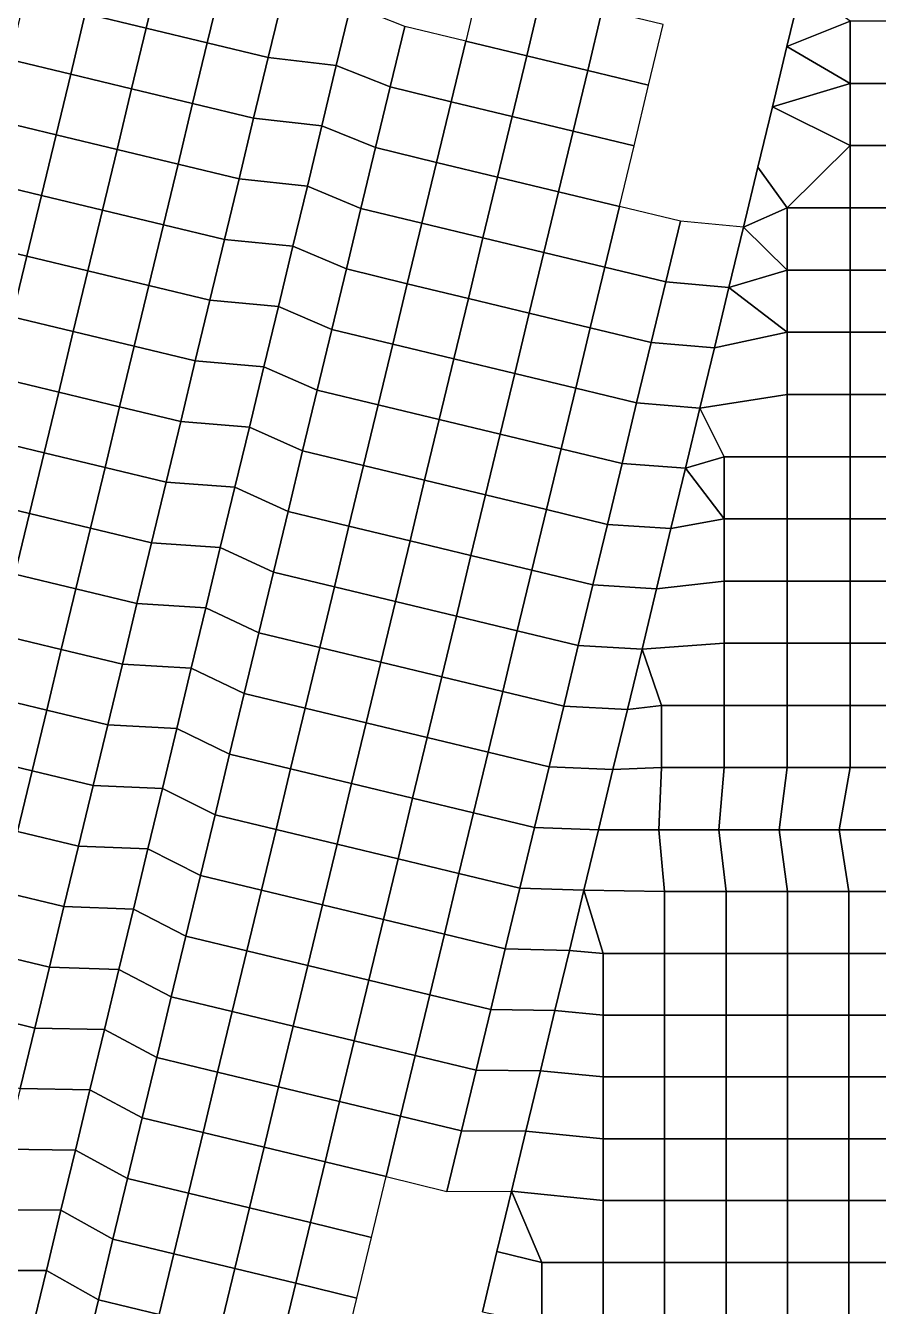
# Model space of a CAD drawing. Extents: x 0 to 37.4, y 0 to 43.4.
# Drawn here: x 16.36 to 24.62, y 16.33 to 28.73 of the extents above; entities that cross this region are included whole.
import ezdxf

# ---------------------------------------------------------------- set-up
doc = ezdxf.new("R2010")
doc.units = 0
doc.layers.get('0').update_dxf_attribs({"linetype": 'CONTINUOUS'})

msp = doc.modelspace()

# ---------------------------------------------------------------- linework, layer by layer
for p, q in [((18.527, 24.839, 3), (18.527, 24.839, 6)), ((18.527, 24.839, 6), (18.527, 24.839, 9)), ((22.61, 23.856, 3), (22.61, 23.856, 6)), ((22.61, 23.856, 6), (22.61, 23.856, 6.45)), ((22.61, 23.856, 6.45), (22.61, 23.856, 7)), ((22.61, 23.856, 7), (22.61, 23.856, 8)), ((22.61, 23.856, 8), (22.61, 23.856, 9)), ((17.825, 21.922, 3), (17.825, 21.922, 6)), ((17.825, 21.922, 6), (17.825, 21.922, 9)), ((21.908, 20.94, 3), (21.908, 20.94, 6)), ((21.908, 20.94, 6), (21.908, 20.94, 6.45)), ((21.908, 20.94, 6.45), (21.908, 20.94, 7)), ((21.908, 20.94, 7), (21.908, 20.94, 8)), ((21.908, 20.94, 8), (21.908, 20.94, 9))]:
    msp.add_line(p, q)
for points in [[(17.67, 29.286, 6), (17.079, 29.428, 6), (16.938, 28.841, 6), (17.529, 28.699, 6)], [(18.26, 29.144, 6), (17.67, 29.286, 6), (17.529, 28.699, 6), (18.119, 28.557, 6)], [(18.851, 29.002, 6), (18.26, 29.144, 6), (18.119, 28.557, 6), (18.71, 28.415, 6)], [(21.354, 29.02, 6), (20.764, 29.163, 6), (20.623, 28.576, 6), (21.213, 28.433, 6)], [(21.945, 28.878, 6), (21.354, 29.02, 6), (21.213, 28.433, 6), (21.804, 28.291, 6)], [(23.734, 28.523, 6.45), (24.346, 28.768, 6.45), (23.874, 29.106, 6.45)], [(23.734, 28.523, 7), (23.734, 28.523, 8), (23.874, 29.106, 8), (23.874, 29.106, 7)], [(23.734, 28.523, 6.45), (23.734, 28.523, 7), (23.874, 29.106, 7)], [(23.734, 28.523, 6), (23.734, 28.523, 6.45), (23.874, 29.106, 6.45), (23.874, 29.106, 6)], [(23.874, 29.106, 8), (23.734, 28.523, 8), (23.734, 28.523, 9), (23.874, 29.106, 9)], [(23.734, 28.523, 6.45), (23.874, 29.106, 7), (23.874, 29.106, 6.45)], [(16.938, 28.841, 6), (16.347, 28.983, 6), (16.206, 28.396, 6), (16.797, 28.254, 6)], [(19.51, 28.922, 6), (18.851, 29.002, 6), (18.71, 28.415, 6), (19.369, 28.339, 6)], [(19.51, 28.922, 6), (19.369, 28.339, 6), (19.891, 28.131, 6), (20.032, 28.718, 6)], [(17.529, 28.699, 6), (16.938, 28.841, 6), (16.797, 28.254, 6), (17.387, 28.112, 6)], [(22.535, 28.736, 6), (21.945, 28.878, 6), (21.804, 28.291, 6), (22.394, 28.149, 6)], [(23.734, 28.523, 6.45), (24.346, 28.166, 6.45), (24.346, 28.768, 6.45)], [(24.346, 28.166, 6.45), (24.956, 28.165, 6.45), (24.956, 28.768, 6.45), (24.346, 28.768, 6.45)], [(18.119, 28.557, 6), (17.529, 28.699, 6), (17.387, 28.112, 6), (17.978, 27.97, 6)], [(20.623, 28.576, 6), (20.032, 28.718, 6), (19.891, 28.131, 6), (20.481, 27.988, 6)], [(18.71, 28.415, 6), (18.119, 28.557, 6), (17.978, 27.97, 6), (18.568, 27.828, 6)], [(21.213, 28.433, 6), (20.623, 28.576, 6), (20.481, 27.988, 6), (21.072, 27.846, 6)], [(23.593, 27.94, 6.45), (24.346, 28.166, 6.45), (23.734, 28.523, 6.45)], [(23.593, 27.94, 7), (23.593, 27.94, 8), (23.734, 28.523, 8), (23.734, 28.523, 7)], [(23.593, 27.94, 6.45), (23.593, 27.94, 7), (23.734, 28.523, 7), (23.734, 28.523, 6.45)], [(23.593, 27.94, 6), (23.593, 27.94, 6.45), (23.734, 28.523, 6.45), (23.734, 28.523, 6)], [(23.593, 27.94, 8), (23.593, 27.94, 9), (23.734, 28.523, 9), (23.734, 28.523, 8)], [(16.797, 28.254, 6), (16.206, 28.396, 6), (16.065, 27.809, 6), (16.655, 27.667, 6)], [(19.369, 28.339, 6), (18.71, 28.415, 6), (18.568, 27.828, 6), (19.229, 27.756, 6)], [(21.804, 28.291, 6), (21.213, 28.433, 6), (21.072, 27.846, 6), (21.662, 27.704, 6)], [(19.369, 28.339, 6), (19.229, 27.756, 6), (19.749, 27.544, 6), (19.891, 28.131, 6)], [(22.394, 28.149, 6), (21.804, 28.291, 6), (21.662, 27.704, 6), (22.253, 27.562, 6)], [(17.387, 28.112, 6), (16.797, 28.254, 6), (16.655, 27.667, 6), (17.246, 27.525, 6)], [(23.593, 27.94, 6.45), (24.346, 27.563, 6.45), (24.346, 28.166, 6.45)], [(24.346, 27.563, 6.45), (24.956, 27.563, 6.45), (24.956, 28.165, 6.45), (24.346, 28.166, 6.45)], [(17.978, 27.97, 6), (17.387, 28.112, 6), (17.246, 27.525, 6), (17.837, 27.383, 6)], [(20.481, 27.988, 6), (19.891, 28.131, 6), (19.749, 27.544, 6), (20.34, 27.401, 6)], [(18.568, 27.828, 6), (17.978, 27.97, 6), (17.837, 27.383, 6), (18.427, 27.241, 6)], [(21.072, 27.846, 6), (20.481, 27.988, 6), (20.34, 27.401, 6), (20.93, 27.259, 6)], [(23.453, 27.356, 6.45), (23.737, 26.961, 6.45), (24.346, 27.563, 6.45), (23.593, 27.94, 6.45)], [(23.453, 27.356, 7), (23.453, 27.356, 8), (23.593, 27.94, 8), (23.593, 27.94, 7)], [(23.453, 27.356, 6.45), (23.453, 27.356, 7), (23.593, 27.94, 7), (23.593, 27.94, 6.45)], [(23.453, 27.356, 6), (23.453, 27.356, 6.45), (23.593, 27.94, 6.45), (23.593, 27.94, 6)], [(23.453, 27.356, 8), (23.453, 27.356, 9), (23.593, 27.94, 9), (23.593, 27.94, 8)], [(16.655, 27.667, 6), (16.065, 27.809, 6), (15.924, 27.222, 6), (16.514, 27.08, 6)], [(19.229, 27.756, 6), (18.568, 27.828, 6), (18.427, 27.241, 6), (19.089, 27.172, 6)], [(21.662, 27.704, 6), (21.072, 27.846, 6), (20.93, 27.259, 6), (21.521, 27.117, 6)], [(17.246, 27.525, 6), (16.655, 27.667, 6), (16.514, 27.08, 6), (17.105, 26.938, 6)], [(19.229, 27.756, 6), (19.089, 27.172, 6), (19.608, 26.956, 6), (19.749, 27.544, 6)], [(22.253, 27.562, 6), (21.662, 27.704, 6), (21.521, 27.117, 6), (22.112, 26.975, 6)], [(20.34, 27.401, 6), (19.749, 27.544, 6), (19.608, 26.956, 6), (20.199, 26.814, 6)], [(24.346, 27.563, 6.45), (23.737, 26.961, 6.45), (24.346, 26.961, 6.45)], [(24.346, 26.961, 6.45), (24.956, 26.961, 6.45), (24.956, 27.563, 6.45), (24.346, 27.563, 6.45)], [(17.837, 27.383, 6), (17.246, 27.525, 6), (17.105, 26.938, 6), (17.695, 26.796, 6)], [(18.427, 27.241, 6), (17.837, 27.383, 6), (17.695, 26.796, 6), (18.286, 26.654, 6)], [(20.93, 27.259, 6), (20.34, 27.401, 6), (20.199, 26.814, 6), (20.789, 26.672, 6)], [(23.312, 26.773, 6.45), (23.737, 26.961, 6.45), (23.453, 27.356, 6.45)], [(23.312, 26.773, 7), (23.312, 26.773, 8), (23.453, 27.356, 8), (23.453, 27.356, 7)], [(23.312, 26.773, 6.45), (23.312, 26.773, 7), (23.453, 27.356, 7), (23.453, 27.356, 6.45)], [(23.312, 26.773, 6), (23.312, 26.773, 6.45), (23.453, 27.356, 6.45), (23.453, 27.356, 6)], [(23.312, 26.773, 8), (23.312, 26.773, 9), (23.453, 27.356, 9), (23.453, 27.356, 8)], [(16.514, 27.08, 6), (15.924, 27.222, 6), (15.782, 26.635, 6), (16.373, 26.493, 6)], [(19.089, 27.172, 6), (18.427, 27.241, 6), (18.286, 26.654, 6), (18.948, 26.589, 6)], [(19.089, 27.172, 6), (18.948, 26.589, 6), (19.467, 26.369, 6), (19.608, 26.956, 6)], [(21.521, 27.117, 6), (20.93, 27.259, 6), (20.789, 26.672, 6), (21.38, 26.53, 6)], [(17.105, 26.938, 6), (16.514, 27.08, 6), (16.373, 26.493, 6), (16.963, 26.351, 6)], [(22.112, 26.975, 6), (21.521, 27.117, 6), (21.38, 26.53, 6), (21.97, 26.388, 6)], [(17.695, 26.796, 6), (17.105, 26.938, 6), (16.963, 26.351, 6), (17.554, 26.209, 6)], [(20.199, 26.814, 6), (19.608, 26.956, 6), (19.467, 26.369, 6), (20.057, 26.227, 6)], [(22.702, 26.833, 6), (22.112, 26.975, 6), (21.97, 26.388, 6), (22.561, 26.246, 6)], [(23.312, 26.773, 6.45), (23.737, 26.359, 6.45), (23.737, 26.961, 6.45)], [(23.737, 26.359, 6.45), (24.346, 26.359, 6.45), (24.346, 26.961, 6.45), (23.737, 26.961, 6.45)], [(24.346, 26.359, 6.45), (24.956, 26.359, 6.45), (24.956, 26.961, 6.45), (24.346, 26.961, 6.45)], [(18.286, 26.654, 6), (17.695, 26.796, 6), (17.554, 26.209, 6), (18.144, 26.067, 6)], [(20.789, 26.672, 6), (20.199, 26.814, 6), (20.057, 26.227, 6), (20.648, 26.085, 6)], [(23.312, 26.773, 6), (22.702, 26.833, 6), (22.561, 26.246, 6), (23.172, 26.19, 6)], [(21.38, 26.53, 6), (20.789, 26.672, 6), (20.648, 26.085, 6), (21.238, 25.943, 6)], [(23.172, 26.19, 6.45), (23.737, 26.359, 6.45), (23.312, 26.773, 6.45)], [(23.172, 26.19, 7), (23.172, 26.19, 8), (23.312, 26.773, 8), (23.312, 26.773, 7)], [(23.172, 26.19, 6.45), (23.172, 26.19, 7), (23.312, 26.773, 7), (23.312, 26.773, 6.45)], [(23.172, 26.19, 6), (23.172, 26.19, 6.45), (23.312, 26.773, 6.45), (23.312, 26.773, 6)], [(23.172, 26.19, 8), (23.172, 26.19, 9), (23.312, 26.773, 9), (23.312, 26.773, 8)], [(16.373, 26.493, 6), (15.782, 26.635, 6), (15.641, 26.048, 6), (16.231, 25.906, 6)], [(18.948, 26.589, 6), (18.286, 26.654, 6), (18.144, 26.067, 6), (18.808, 26.006, 6)], [(18.948, 26.589, 6), (18.808, 26.006, 6), (19.326, 25.782, 6), (19.467, 26.369, 6)], [(16.963, 26.351, 6), (16.373, 26.493, 6), (16.231, 25.906, 6), (16.822, 25.764, 6)], [(21.97, 26.388, 6), (21.38, 26.53, 6), (21.238, 25.943, 6), (21.829, 25.801, 6)], [(17.554, 26.209, 6), (16.963, 26.351, 6), (16.822, 25.764, 6), (17.413, 25.622, 6)], [(20.057, 26.227, 6), (19.467, 26.369, 6), (19.326, 25.782, 6), (19.916, 25.64, 6)], [(22.561, 26.246, 6), (21.97, 26.388, 6), (21.829, 25.801, 6), (22.42, 25.659, 6)], [(23.172, 26.19, 6.45), (23.737, 25.757, 6.45), (23.737, 26.359, 6.45)], [(23.737, 25.757, 6.45), (24.346, 25.757, 6.45), (24.346, 26.359, 6.45), (23.737, 26.359, 6.45)], [(24.346, 25.757, 6.45), (24.956, 25.757, 6.45), (24.956, 26.359, 6.45), (24.346, 26.359, 6.45)], [(18.144, 26.067, 6), (17.554, 26.209, 6), (17.413, 25.622, 6), (18.003, 25.48, 6)], [(20.648, 26.085, 6), (20.057, 26.227, 6), (19.916, 25.64, 6), (20.507, 25.498, 6)], [(23.172, 26.19, 6), (22.561, 26.246, 6), (22.42, 25.659, 6), (23.032, 25.606, 6)], [(23.032, 25.606, 6.45), (23.737, 25.757, 6.45), (23.172, 26.19, 6.45)], [(23.032, 25.606, 7), (23.032, 25.606, 8), (23.172, 26.19, 8), (23.172, 26.19, 7)], [(23.032, 25.606, 6.45), (23.032, 25.606, 7), (23.172, 26.19, 7), (23.172, 26.19, 6.45)], [(23.032, 25.606, 6), (23.032, 25.606, 6.45), (23.172, 26.19, 6.45), (23.172, 26.19, 6)], [(23.032, 25.606, 8), (23.032, 25.606, 9), (23.172, 26.19, 9), (23.172, 26.19, 8)], [(18.808, 26.006, 6), (18.144, 26.067, 6), (18.003, 25.48, 6), (18.667, 25.422, 6)], [(21.238, 25.943, 6), (20.648, 26.085, 6), (20.507, 25.498, 6), (21.097, 25.356, 6)], [(18.808, 26.006, 6), (18.667, 25.422, 6), (19.184, 25.195, 6), (19.326, 25.782, 6)], [(21.829, 25.801, 6), (21.238, 25.943, 6), (21.097, 25.356, 6), (21.688, 25.214, 6)], [(16.822, 25.764, 6), (16.231, 25.906, 6), (16.09, 25.319, 6), (16.681, 25.177, 6)], [(22.42, 25.659, 6), (21.829, 25.801, 6), (21.688, 25.214, 6), (22.278, 25.072, 6)], [(17.413, 25.622, 6), (16.822, 25.764, 6), (16.681, 25.177, 6), (17.271, 25.035, 6)], [(19.916, 25.64, 6), (19.326, 25.782, 6), (19.184, 25.195, 6), (19.775, 25.053, 6)], [(22.891, 25.023, 6.45), (23.737, 25.155, 6.45), (23.737, 25.757, 6.45), (23.032, 25.606, 6.45)], [(23.737, 25.155, 6.45), (24.346, 25.155, 6.45), (24.346, 25.757, 6.45), (23.737, 25.757, 6.45)], [(24.346, 25.155, 6.45), (24.956, 25.155, 6.45), (24.956, 25.757, 6.45), (24.346, 25.757, 6.45)], [(18.003, 25.48, 6), (17.413, 25.622, 6), (17.271, 25.035, 6), (17.862, 24.892, 6)], [(20.507, 25.498, 6), (19.916, 25.64, 6), (19.775, 25.053, 6), (20.365, 24.911, 6)], [(23.032, 25.606, 6), (22.42, 25.659, 6), (22.278, 25.072, 6), (22.891, 25.023, 6)], [(22.891, 25.023, 6.45), (22.891, 25.023, 7), (23.032, 25.606, 7), (23.032, 25.606, 6.45)], [(22.891, 25.023, 6), (22.891, 25.023, 6.45), (23.032, 25.606, 6.45), (23.032, 25.606, 6)], [(23.032, 25.606, 7), (22.891, 25.023, 7), (22.891, 25.023, 8), (23.032, 25.606, 8)], [(23.032, 25.606, 8), (22.891, 25.023, 8), (22.891, 25.023, 9), (23.032, 25.606, 9)], [(18.667, 25.422, 6), (18.003, 25.48, 6), (17.862, 24.892, 6), (18.527, 24.839, 6)], [(18.667, 25.422, 6), (18.527, 24.839, 6), (19.043, 24.608, 6), (19.184, 25.195, 6)], [(21.097, 25.356, 6), (20.507, 25.498, 6), (20.365, 24.911, 6), (20.956, 24.769, 6)], [(16.681, 25.177, 6), (16.09, 25.319, 6), (15.949, 24.732, 6), (16.539, 24.59, 6)], [(21.688, 25.214, 6), (21.097, 25.356, 6), (20.956, 24.769, 6), (21.546, 24.627, 6)], [(17.271, 25.035, 6), (16.681, 25.177, 6), (16.539, 24.59, 6), (17.13, 24.448, 6)], [(19.775, 25.053, 6), (19.184, 25.195, 6), (19.043, 24.608, 6), (19.634, 24.466, 6)], [(22.278, 25.072, 6), (21.688, 25.214, 6), (21.546, 24.627, 6), (22.137, 24.485, 6)], [(20.365, 24.911, 6), (19.775, 25.053, 6), (19.634, 24.466, 6), (20.224, 24.324, 6)], [(22.891, 25.023, 6), (22.278, 25.072, 6), (22.137, 24.485, 6), (22.751, 24.44, 6)], [(22.891, 25.023, 6.45), (23.127, 24.552, 6.45), (23.737, 24.552, 6.45), (23.737, 25.155, 6.45)], [(23.737, 24.552, 6.45), (24.346, 24.552, 6.45), (24.346, 25.155, 6.45), (23.737, 25.155, 6.45)], [(24.346, 24.552, 6.45), (24.956, 24.552, 6.45), (24.956, 25.155, 6.45), (24.346, 25.155, 6.45)], [(17.862, 24.892, 6), (17.271, 25.035, 6), (17.13, 24.448, 6), (17.721, 24.305, 6)], [(22.751, 24.44, 6.45), (23.127, 24.552, 6.45), (22.891, 25.023, 6.45)], [(22.751, 24.44, 6.45), (22.751, 24.44, 7), (22.891, 25.023, 7), (22.891, 25.023, 6.45)], [(22.751, 24.44, 6), (22.751, 24.44, 6.45), (22.891, 25.023, 6.45), (22.891, 25.023, 6)], [(22.751, 24.44, 7), (22.751, 24.44, 8), (22.891, 25.023, 8), (22.891, 25.023, 7)], [(22.751, 24.44, 8), (22.751, 24.44, 9), (22.891, 25.023, 9), (22.891, 25.023, 8)], [(18.527, 24.839, 6), (17.862, 24.892, 6), (17.721, 24.305, 6), (18.387, 24.256, 6)], [(18.527, 24.839, 6), (18.387, 24.256, 6), (18.902, 24.021, 6), (19.043, 24.608, 6)], [(20.956, 24.769, 6), (20.365, 24.911, 6), (20.224, 24.324, 6), (20.815, 24.182, 6)], [(16.539, 24.59, 6), (15.949, 24.732, 6), (15.807, 24.145, 6), (16.398, 24.003, 6)], [(21.546, 24.627, 6), (20.956, 24.769, 6), (20.815, 24.182, 6), (21.405, 24.04, 6)], [(17.13, 24.448, 6), (16.539, 24.59, 6), (16.398, 24.003, 6), (16.989, 23.86, 6)], [(19.634, 24.466, 6), (19.043, 24.608, 6), (18.902, 24.021, 6), (19.492, 23.879, 6)], [(22.137, 24.485, 6), (21.546, 24.627, 6), (21.405, 24.04, 6), (21.996, 23.897, 6)], [(22.751, 24.44, 6.45), (23.127, 23.95, 6.45), (23.127, 24.552, 6.45)], [(23.127, 23.95, 6.45), (23.737, 23.95, 6.45), (23.737, 24.552, 6.45), (23.127, 24.552, 6.45)], [(23.737, 23.95, 6.45), (24.346, 23.95, 6.45), (24.346, 24.552, 6.45), (23.737, 24.552, 6.45)], [(24.346, 23.95, 6.45), (24.956, 23.95, 6.45), (24.956, 24.552, 6.45), (24.346, 24.552, 6.45)], [(17.721, 24.305, 6), (17.13, 24.448, 6), (16.989, 23.86, 6), (17.579, 23.718, 6)], [(20.224, 24.324, 6), (19.634, 24.466, 6), (19.492, 23.879, 6), (20.083, 23.737, 6)], [(22.751, 24.44, 6), (22.137, 24.485, 6), (21.996, 23.897, 6), (22.61, 23.856, 6)], [(22.61, 23.856, 6.45), (23.127, 23.95, 6.45), (22.751, 24.44, 6.45)], [(22.61, 23.856, 6.45), (22.61, 23.856, 7), (22.751, 24.44, 7), (22.751, 24.44, 6.45)], [(22.61, 23.856, 6), (22.61, 23.856, 6.45), (22.751, 24.44, 6.45), (22.751, 24.44, 6)], [(22.61, 23.856, 7), (22.61, 23.856, 8), (22.751, 24.44, 8), (22.751, 24.44, 7)], [(22.61, 23.856, 8), (22.61, 23.856, 9), (22.751, 24.44, 9), (22.751, 24.44, 8)], [(18.387, 24.256, 6), (17.721, 24.305, 6), (17.579, 23.718, 6), (18.246, 23.672, 6)], [(20.815, 24.182, 6), (20.224, 24.324, 6), (20.083, 23.737, 6), (20.673, 23.595, 6)], [(18.387, 24.256, 6), (18.246, 23.672, 6), (18.76, 23.434, 6), (18.902, 24.021, 6)], [(21.405, 24.04, 6), (20.815, 24.182, 6), (20.673, 23.595, 6), (21.264, 23.453, 6)], [(16.398, 24.003, 6), (15.807, 24.145, 6), (15.666, 23.558, 6), (16.257, 23.415, 6)], [(16.989, 23.86, 6), (16.398, 24.003, 6), (16.257, 23.415, 6), (16.847, 23.273, 6)], [(19.492, 23.879, 6), (18.902, 24.021, 6), (18.76, 23.434, 6), (19.351, 23.292, 6)], [(21.996, 23.897, 6), (21.405, 24.04, 6), (21.264, 23.453, 6), (21.854, 23.31, 6)], [(22.47, 23.273, 6.45), (23.127, 23.348, 6.45), (23.127, 23.95, 6.45), (22.61, 23.856, 6.45)], [(23.127, 23.348, 6.45), (23.737, 23.348, 6.45), (23.737, 23.95, 6.45), (23.127, 23.95, 6.45)], [(23.737, 23.348, 6.45), (24.346, 23.348, 6.45), (24.346, 23.95, 6.45), (23.737, 23.95, 6.45)], [(24.346, 23.348, 6.45), (24.956, 23.348, 6.45), (24.956, 23.95, 6.45), (24.346, 23.95, 6.45)], [(17.579, 23.718, 6), (16.989, 23.86, 6), (16.847, 23.273, 6), (17.438, 23.131, 6)], [(20.083, 23.737, 6), (19.492, 23.879, 6), (19.351, 23.292, 6), (19.941, 23.15, 6)], [(22.61, 23.856, 6), (21.996, 23.897, 6), (21.854, 23.31, 6), (22.47, 23.273, 6)], [(22.47, 23.273, 6.45), (22.47, 23.273, 7), (22.61, 23.856, 7), (22.61, 23.856, 6.45)], [(22.47, 23.273, 6), (22.47, 23.273, 6.45), (22.61, 23.856, 6.45), (22.61, 23.856, 6)], [(22.47, 23.273, 7), (22.47, 23.273, 8), (22.61, 23.856, 8), (22.61, 23.856, 7)], [(22.47, 23.273, 8), (22.47, 23.273, 9), (22.61, 23.856, 9), (22.61, 23.856, 8)], [(18.246, 23.672, 6), (17.579, 23.718, 6), (17.438, 23.131, 6), (18.106, 23.089, 6)], [(20.673, 23.595, 6), (20.083, 23.737, 6), (19.941, 23.15, 6), (20.532, 23.008, 6)], [(18.246, 23.672, 6), (18.106, 23.089, 6), (18.619, 22.847, 6), (18.76, 23.434, 6)], [(21.264, 23.453, 6), (20.673, 23.595, 6), (20.532, 23.008, 6), (21.122, 22.865, 6)], [(21.854, 23.31, 6), (21.264, 23.453, 6), (21.122, 22.865, 6), (21.713, 22.723, 6)], [(16.847, 23.273, 6), (16.257, 23.415, 6), (16.116, 22.828, 6), (16.706, 22.686, 6)], [(19.351, 23.292, 6), (18.76, 23.434, 6), (18.619, 22.847, 6), (19.209, 22.705, 6)], [(22.47, 23.273, 6), (21.854, 23.31, 6), (21.713, 22.723, 6), (22.33, 22.69, 6)], [(22.33, 22.69, 6.45), (23.127, 22.746, 6.45), (23.127, 23.348, 6.45), (22.47, 23.273, 6.45)], [(23.127, 22.746, 6.45), (23.737, 22.746, 6.45), (23.737, 23.348, 6.45), (23.127, 23.348, 6.45)], [(23.737, 22.746, 6.45), (24.346, 22.746, 6.45), (24.346, 23.348, 6.45), (23.737, 23.348, 6.45)], [(24.346, 22.746, 6.45), (24.955, 22.746, 6.45), (24.956, 23.348, 6.45), (24.346, 23.348, 6.45)], [(17.438, 23.131, 6), (16.847, 23.273, 6), (16.706, 22.686, 6), (17.297, 22.544, 6)], [(19.941, 23.15, 6), (19.351, 23.292, 6), (19.209, 22.705, 6), (19.8, 22.563, 6)], [(22.33, 22.69, 6.45), (22.33, 22.69, 7), (22.47, 23.273, 7), (22.47, 23.273, 6.45)], [(22.33, 22.69, 6), (22.33, 22.69, 6.45), (22.47, 23.273, 6.45), (22.47, 23.273, 6)], [(22.33, 22.69, 7), (22.33, 22.69, 8), (22.47, 23.273, 8), (22.47, 23.273, 7)], [(22.33, 22.69, 8), (22.33, 22.69, 9), (22.47, 23.273, 9), (22.47, 23.273, 8)], [(18.106, 23.089, 6), (17.438, 23.131, 6), (17.297, 22.544, 6), (17.965, 22.506, 6)], [(18.106, 23.089, 6), (17.965, 22.506, 6), (18.478, 22.26, 6), (18.619, 22.847, 6)], [(20.532, 23.008, 6), (19.941, 23.15, 6), (19.8, 22.563, 6), (20.391, 22.421, 6)], [(21.122, 22.865, 6), (20.532, 23.008, 6), (20.391, 22.421, 6), (20.981, 22.278, 6)], [(16.706, 22.686, 6), (16.116, 22.828, 6), (15.974, 22.241, 6), (16.565, 22.099, 6)], [(19.209, 22.705, 6), (18.619, 22.847, 6), (18.478, 22.26, 6), (19.068, 22.118, 6)], [(21.713, 22.723, 6), (21.122, 22.865, 6), (20.981, 22.278, 6), (21.572, 22.136, 6)], [(19.8, 22.563, 6), (19.209, 22.705, 6), (19.068, 22.118, 6), (19.659, 21.976, 6)], [(22.33, 22.69, 6), (21.713, 22.723, 6), (21.572, 22.136, 6), (22.189, 22.106, 6)], [(22.33, 22.69, 6.45), (22.518, 22.144, 6.45), (23.127, 22.144, 6.45), (23.127, 22.746, 6.45)], [(23.127, 22.144, 6.45), (23.737, 22.144, 6.45), (23.737, 22.746, 6.45), (23.127, 22.746, 6.45)], [(23.737, 22.144, 6.45), (24.346, 22.144, 6.45), (24.346, 22.746, 6.45), (23.737, 22.746, 6.45)], [(24.346, 22.144, 6.45), (24.955, 22.144, 6.45), (24.955, 22.746, 6.45), (24.346, 22.746, 6.45)], [(17.297, 22.544, 6), (16.706, 22.686, 6), (16.565, 22.099, 6), (17.155, 21.957, 6)], [(22.189, 22.106, 6.45), (22.518, 22.144, 6.45), (22.33, 22.69, 6.45)], [(22.189, 22.106, 6.45), (22.189, 22.106, 7), (22.33, 22.69, 7), (22.33, 22.69, 6.45)], [(22.189, 22.106, 6), (22.189, 22.106, 6.45), (22.33, 22.69, 6.45), (22.33, 22.69, 6)], [(22.189, 22.106, 7), (22.189, 22.106, 8), (22.33, 22.69, 8), (22.33, 22.69, 7)], [(22.189, 22.106, 8), (22.189, 22.106, 9), (22.33, 22.69, 9), (22.33, 22.69, 8)], [(17.965, 22.506, 6), (17.297, 22.544, 6), (17.155, 21.957, 6), (17.825, 21.922, 6)], [(17.965, 22.506, 6), (17.825, 21.922, 6), (18.336, 21.673, 6), (18.478, 22.26, 6)], [(20.391, 22.421, 6), (19.8, 22.563, 6), (19.659, 21.976, 6), (20.249, 21.833, 6)], [(20.981, 22.278, 6), (20.391, 22.421, 6), (20.249, 21.833, 6), (20.84, 21.691, 6)], [(16.565, 22.099, 6), (15.974, 22.241, 6), (15.833, 21.654, 6), (16.423, 21.512, 6)], [(19.068, 22.118, 6), (18.478, 22.26, 6), (18.336, 21.673, 6), (18.927, 21.531, 6)], [(21.572, 22.136, 6), (20.981, 22.278, 6), (20.84, 21.691, 6), (21.43, 21.549, 6)], [(17.155, 21.957, 6), (16.565, 22.099, 6), (16.423, 21.512, 6), (17.014, 21.37, 6)], [(19.659, 21.976, 6), (19.068, 22.118, 6), (18.927, 21.531, 6), (19.517, 21.388, 6)], [(22.189, 22.106, 6), (21.572, 22.136, 6), (21.43, 21.549, 6), (22.049, 21.523, 6)], [(22.049, 21.523, 6.45), (22.518, 21.542, 6.45), (22.518, 22.144, 6.45), (22.189, 22.106, 6.45)], [(22.049, 21.523, 6), (22.049, 21.523, 6.45), (22.189, 22.106, 6.45), (22.189, 22.106, 6)], [(22.189, 22.106, 6.45), (22.049, 21.523, 6.45), (22.049, 21.523, 7), (22.189, 22.106, 7)], [(22.189, 22.106, 7), (22.049, 21.523, 7), (22.049, 21.523, 8), (22.189, 22.106, 8)], [(22.049, 21.523, 8), (22.049, 21.523, 9), (22.189, 22.106, 9), (22.189, 22.106, 8)], [(22.518, 21.542, 6.45), (23.127, 21.542, 6.45), (23.127, 22.144, 6.45), (22.518, 22.144, 6.45)], [(23.127, 21.542, 6.45), (23.737, 21.542, 6.45), (23.737, 22.144, 6.45), (23.127, 22.144, 6.45)], [(23.737, 21.542, 6.45), (24.346, 21.542, 6.45), (24.346, 22.144, 6.45), (23.737, 22.144, 6.45)], [(24.346, 21.542, 6.45), (24.955, 21.542, 6.45), (24.955, 22.144, 6.45), (24.346, 22.144, 6.45)], [(17.825, 21.922, 6), (17.155, 21.957, 6), (17.014, 21.37, 6), (17.685, 21.339, 6)], [(20.249, 21.833, 6), (19.659, 21.976, 6), (19.517, 21.388, 6), (20.108, 21.246, 6)], [(17.825, 21.922, 6), (17.685, 21.339, 6), (18.195, 21.086, 6), (18.336, 21.673, 6)], [(20.84, 21.691, 6), (20.249, 21.833, 6), (20.108, 21.246, 6), (20.699, 21.104, 6)], [(16.423, 21.512, 6), (15.833, 21.654, 6), (15.692, 21.067, 6), (16.282, 20.925, 6)], [(18.927, 21.531, 6), (18.336, 21.673, 6), (18.195, 21.086, 6), (18.786, 20.943, 6)], [(21.43, 21.549, 6), (20.84, 21.691, 6), (20.699, 21.104, 6), (21.289, 20.962, 6)], [(17.014, 21.37, 6), (16.423, 21.512, 6), (16.282, 20.925, 6), (16.873, 20.783, 6)], [(19.517, 21.388, 6), (18.927, 21.531, 6), (18.786, 20.943, 6), (19.376, 20.801, 6)], [(22.049, 21.523, 6), (21.43, 21.549, 6), (21.289, 20.962, 6), (21.908, 20.94, 6)], [(21.908, 20.94, 6.45), (22.492, 20.94, 6.45), (22.518, 21.542, 6.45), (22.049, 21.523, 6.45)], [(22.049, 21.523, 6), (21.908, 20.94, 6), (21.908, 20.94, 6.45), (22.049, 21.523, 6.45)], [(22.049, 21.523, 6.45), (21.908, 20.94, 6.45), (21.908, 20.94, 7), (22.049, 21.523, 7)], [(22.049, 21.523, 7), (21.908, 20.94, 7), (21.908, 20.94, 8), (22.049, 21.523, 8)], [(22.049, 21.523, 8), (21.908, 20.94, 8), (21.908, 20.94, 9), (22.049, 21.523, 9)], [(22.518, 21.542, 6.45), (22.492, 20.94, 6.45), (23.075, 20.939, 6.45), (23.127, 21.542, 6.45)], [(23.127, 21.542, 6.45), (23.075, 20.939, 6.45), (23.658, 20.939, 6.45), (23.737, 21.542, 6.45)], [(23.737, 21.542, 6.45), (23.658, 20.939, 6.45), (24.241, 20.939, 6.45), (24.346, 21.542, 6.45)], [(24.346, 21.542, 6.45), (24.241, 20.939, 6.45), (24.825, 20.939, 6.45), (24.955, 21.542, 6.45)], [(17.685, 21.339, 6), (17.014, 21.37, 6), (16.873, 20.783, 6), (17.544, 20.756, 6)], [(17.685, 21.339, 6), (17.544, 20.756, 6), (18.054, 20.498, 6), (18.195, 21.086, 6)], [(20.108, 21.246, 6), (19.517, 21.388, 6), (19.376, 20.801, 6), (19.967, 20.659, 6)], [(20.699, 21.104, 6), (20.108, 21.246, 6), (19.967, 20.659, 6), (20.557, 20.517, 6)], [(18.786, 20.943, 6), (18.195, 21.086, 6), (18.054, 20.498, 6), (18.644, 20.356, 6)], [(21.289, 20.962, 6), (20.699, 21.104, 6), (20.557, 20.517, 6), (21.148, 20.375, 6)], [(21.908, 20.94, 6), (21.289, 20.962, 6), (21.148, 20.375, 6), (21.768, 20.356, 6)], [(16.873, 20.783, 6), (16.282, 20.925, 6), (16.141, 20.338, 6), (16.731, 20.196, 6)], [(19.376, 20.801, 6), (18.786, 20.943, 6), (18.644, 20.356, 6), (19.235, 20.214, 6)], [(21.768, 20.356, 6.45), (22.549, 20.341, 6.45), (22.492, 20.94, 6.45), (21.908, 20.94, 6.45)], [(21.908, 20.94, 6), (21.768, 20.356, 6), (21.768, 20.356, 6.45), (21.908, 20.94, 6.45)], [(22.492, 20.94, 6.45), (22.549, 20.341, 6.45), (23.144, 20.341, 6.45), (23.075, 20.939, 6.45)], [(23.075, 20.939, 6.45), (23.144, 20.341, 6.45), (23.739, 20.341, 6.45), (23.658, 20.939, 6.45)], [(23.658, 20.939, 6.45), (23.739, 20.341, 6.45), (24.334, 20.341, 6.45), (24.241, 20.939, 6.45)], [(24.241, 20.939, 6.45), (24.334, 20.341, 6.45), (24.929, 20.341, 6.45), (24.825, 20.939, 6.45)], [(17.544, 20.756, 6), (16.873, 20.783, 6), (16.731, 20.196, 6), (17.404, 20.172, 6)], [(17.544, 20.756, 6), (17.404, 20.172, 6), (17.913, 19.911, 6), (18.054, 20.498, 6)], [(19.967, 20.659, 6), (19.376, 20.801, 6), (19.235, 20.214, 6), (19.825, 20.072, 6)], [(20.557, 20.517, 6), (19.967, 20.659, 6), (19.825, 20.072, 6), (20.416, 19.93, 6)], [(18.644, 20.356, 6), (18.054, 20.498, 6), (17.913, 19.911, 6), (18.503, 19.769, 6)], [(21.148, 20.375, 6), (20.557, 20.517, 6), (20.416, 19.93, 6), (21.006, 19.788, 6)], [(16.731, 20.196, 6), (16.141, 20.338, 6), (15.999, 19.751, 6), (16.59, 19.609, 6)], [(19.235, 20.214, 6), (18.644, 20.356, 6), (18.503, 19.769, 6), (19.094, 19.627, 6)], [(21.768, 20.356, 6), (21.148, 20.375, 6), (21.006, 19.788, 6), (21.628, 19.773, 6)], [(21.628, 19.773, 6.45), (21.954, 19.743, 6.45), (21.768, 20.356, 6.45)], [(21.768, 20.356, 6.45), (21.768, 20.356, 6), (21.628, 19.773, 6), (21.628, 19.773, 6.45)], [(21.768, 20.356, 6.45), (21.954, 19.743, 6.45), (22.549, 19.743, 6.45), (22.549, 20.341, 6.45)], [(22.549, 19.743, 6.45), (23.144, 19.743, 6.45), (23.144, 20.341, 6.45), (22.549, 20.341, 6.45)], [(23.144, 19.743, 6.45), (23.739, 19.743, 6.45), (23.739, 20.341, 6.45), (23.144, 20.341, 6.45)], [(23.739, 19.743, 6.45), (24.334, 19.743, 6.45), (24.334, 20.341, 6.45), (23.739, 20.341, 6.45)], [(24.334, 19.743, 6.45), (24.929, 19.743, 6.45), (24.929, 20.341, 6.45), (24.334, 20.341, 6.45)], [(19.825, 20.072, 6), (19.235, 20.214, 6), (19.094, 19.627, 6), (19.684, 19.485, 6)], [(17.404, 20.172, 6), (16.731, 20.196, 6), (16.59, 19.609, 6), (17.263, 19.589, 6)], [(17.404, 20.172, 6), (17.263, 19.589, 6), (17.771, 19.324, 6), (17.913, 19.911, 6)], [(20.416, 19.93, 6), (19.825, 20.072, 6), (19.684, 19.485, 6), (20.275, 19.343, 6)], [(18.503, 19.769, 6), (17.913, 19.911, 6), (17.771, 19.324, 6), (18.362, 19.182, 6)], [(21.006, 19.788, 6), (20.416, 19.93, 6), (20.275, 19.343, 6), (20.865, 19.201, 6)], [(16.59, 19.609, 6), (15.999, 19.751, 6), (15.858, 19.164, 6), (16.449, 19.021, 6)], [(19.094, 19.627, 6), (18.503, 19.769, 6), (18.362, 19.182, 6), (18.952, 19.04, 6)], [(21.628, 19.773, 6), (21.006, 19.788, 6), (20.865, 19.201, 6), (21.487, 19.19, 6)], [(21.487, 19.19, 6.45), (21.954, 19.145, 6.45), (21.954, 19.743, 6.45), (21.628, 19.773, 6.45)], [(21.628, 19.773, 6.45), (21.628, 19.773, 6), (21.487, 19.19, 6), (21.487, 19.19, 6.45)], [(21.954, 19.145, 6.45), (22.549, 19.145, 6.45), (22.549, 19.743, 6.45), (21.954, 19.743, 6.45)], [(22.549, 19.145, 6.45), (23.144, 19.145, 6.45), (23.144, 19.743, 6.45), (22.549, 19.743, 6.45)], [(23.144, 19.145, 6.45), (23.739, 19.145, 6.45), (23.739, 19.743, 6.45), (23.144, 19.743, 6.45)], [(23.739, 19.145, 6.45), (24.334, 19.145, 6.45), (24.334, 19.743, 6.45), (23.739, 19.743, 6.45)], [(24.334, 19.145, 6.45), (24.929, 19.145, 6.45), (24.929, 19.743, 6.45), (24.334, 19.743, 6.45)], [(17.263, 19.589, 6), (16.59, 19.609, 6), (16.449, 19.021, 6), (17.123, 19.006, 6)], [(19.684, 19.485, 6), (19.094, 19.627, 6), (18.952, 19.04, 6), (19.543, 18.898, 6)], [(17.263, 19.589, 6), (17.123, 19.006, 6), (17.63, 18.737, 6), (17.771, 19.324, 6)], [(20.275, 19.343, 6), (19.684, 19.485, 6), (19.543, 18.898, 6), (20.133, 18.756, 6)], [(20.865, 19.201, 6), (20.275, 19.343, 6), (20.133, 18.756, 6), (20.724, 18.614, 6)], [(18.362, 19.182, 6), (17.771, 19.324, 6), (17.63, 18.737, 6), (18.22, 18.595, 6)], [(16.449, 19.021, 6), (15.858, 19.164, 6), (15.717, 18.577, 6), (16.307, 18.434, 6)], [(18.952, 19.04, 6), (18.362, 19.182, 6), (18.22, 18.595, 6), (18.811, 18.453, 6)], [(21.487, 19.19, 6), (20.865, 19.201, 6), (20.724, 18.614, 6), (21.347, 18.606, 6)], [(21.347, 18.606, 6.45), (21.954, 18.547, 6.45), (21.954, 19.145, 6.45), (21.487, 19.19, 6.45)], [(21.487, 19.19, 6.45), (21.487, 19.19, 6), (21.347, 18.606, 6), (21.347, 18.606, 6.45)], [(21.954, 18.547, 6.45), (22.549, 18.547, 6.45), (22.549, 19.145, 6.45), (21.954, 19.145, 6.45)], [(22.549, 18.547, 6.45), (23.144, 18.547, 6.45), (23.144, 19.145, 6.45), (22.549, 19.145, 6.45)], [(23.144, 18.547, 6.45), (23.739, 18.547, 6.45), (23.739, 19.145, 6.45), (23.144, 19.145, 6.45)], [(23.739, 18.547, 6.45), (24.334, 18.547, 6.45), (24.334, 19.145, 6.45), (23.739, 19.145, 6.45)], [(24.334, 18.547, 6.45), (24.929, 18.547, 6.45), (24.929, 19.145, 6.45), (24.334, 19.145, 6.45)], [(17.123, 19.006, 6), (16.449, 19.021, 6), (16.307, 18.434, 6), (16.983, 18.422, 6)], [(17.123, 19.006, 6), (16.983, 18.422, 6), (17.489, 18.15, 6), (17.63, 18.737, 6)], [(19.543, 18.898, 6), (18.952, 19.04, 6), (18.811, 18.453, 6), (19.401, 18.311, 6)], [(20.133, 18.756, 6), (19.543, 18.898, 6), (19.401, 18.311, 6), (19.992, 18.169, 6)], [(18.22, 18.595, 6), (17.63, 18.737, 6), (17.489, 18.15, 6), (18.079, 18.008, 6)], [(20.724, 18.614, 6), (20.133, 18.756, 6), (19.992, 18.169, 6), (20.583, 18.027, 6)], [(21.347, 18.606, 6), (20.724, 18.614, 6), (20.583, 18.027, 6), (21.206, 18.023, 6)], [(21.206, 18.023, 6.45), (21.954, 17.948, 6.45), (21.954, 18.547, 6.45), (21.347, 18.606, 6.45)], [(21.347, 18.606, 6.45), (21.347, 18.606, 6), (21.206, 18.023, 6), (21.206, 18.023, 6.45)], [(18.811, 18.453, 6), (18.22, 18.595, 6), (18.079, 18.008, 6), (18.67, 17.866, 6)], [(21.954, 17.948, 6.45), (22.549, 17.948, 6.45), (22.549, 18.547, 6.45), (21.954, 18.547, 6.45)], [(22.549, 17.948, 6.45), (23.144, 17.948, 6.45), (23.144, 18.547, 6.45), (22.549, 18.547, 6.45)], [(23.144, 17.948, 6.45), (23.739, 17.948, 6.45), (23.739, 18.547, 6.45), (23.144, 18.547, 6.45)], [(23.739, 17.948, 6.45), (24.334, 17.948, 6.45), (24.334, 18.547, 6.45), (23.739, 18.547, 6.45)], [(24.334, 17.948, 6.45), (24.929, 17.948, 6.45), (24.929, 18.547, 6.45), (24.334, 18.547, 6.45)], [(16.983, 18.422, 6), (16.307, 18.434, 6), (16.166, 17.847, 6), (16.842, 17.839, 6)], [(16.983, 18.422, 6), (16.842, 17.839, 6), (17.347, 17.563, 6), (17.489, 18.15, 6)], [(19.401, 18.311, 6), (18.811, 18.453, 6), (18.67, 17.866, 6), (19.26, 17.724, 6)], [(19.992, 18.169, 6), (19.401, 18.311, 6), (19.26, 17.724, 6), (19.851, 17.582, 6)], [(18.079, 18.008, 6), (17.489, 18.15, 6), (17.347, 17.563, 6), (17.938, 17.421, 6)], [(20.583, 18.027, 6), (19.992, 18.169, 6), (19.851, 17.582, 6), (20.441, 17.439, 6)], [(18.67, 17.866, 6), (18.079, 18.008, 6), (17.938, 17.421, 6), (18.528, 17.279, 6)], [(21.206, 18.023, 6), (20.583, 18.027, 6), (20.441, 17.439, 6), (21.066, 17.44, 6)], [(21.066, 17.44, 6.45), (21.954, 17.35, 6.45), (21.954, 17.948, 6.45), (21.206, 18.023, 6.45)], [(21.206, 18.023, 6.45), (21.206, 18.023, 6), (21.066, 17.44, 6), (21.066, 17.44, 6.45)], [(19.26, 17.724, 6), (18.67, 17.866, 6), (18.528, 17.279, 6), (19.119, 17.137, 6)], [(21.954, 17.35, 6.45), (22.549, 17.35, 6.45), (22.549, 17.948, 6.45), (21.954, 17.948, 6.45)], [(22.549, 17.35, 6.45), (23.144, 17.35, 6.45), (23.144, 17.948, 6.45), (22.549, 17.948, 6.45)], [(23.144, 17.35, 6.45), (23.739, 17.35, 6.45), (23.739, 17.948, 6.45), (23.144, 17.948, 6.45)], [(23.739, 17.35, 6.45), (24.334, 17.35, 6.45), (24.334, 17.948, 6.45), (23.739, 17.948, 6.45)], [(24.334, 17.35, 6.45), (24.929, 17.35, 6.45), (24.929, 17.948, 6.45), (24.334, 17.948, 6.45)], [(16.842, 17.839, 6), (16.166, 17.847, 6), (16.025, 17.26, 6), (16.702, 17.256, 6)], [(16.842, 17.839, 6), (16.702, 17.256, 6), (17.206, 16.976, 6), (17.347, 17.563, 6)], [(19.851, 17.582, 6), (19.26, 17.724, 6), (19.119, 17.137, 6), (19.709, 16.994, 6)], [(17.938, 17.421, 6), (17.347, 17.563, 6), (17.206, 16.976, 6), (17.797, 16.834, 6)], [(18.528, 17.279, 6), (17.938, 17.421, 6), (17.797, 16.834, 6), (18.387, 16.692, 6)], [(20.925, 16.856, 6.45), (21.359, 16.752, 6.45), (21.066, 17.44, 6.45)], [(21.066, 17.44, 6), (20.925, 16.856, 6), (20.925, 16.856, 6.45), (21.066, 17.44, 6.45)], [(21.359, 16.752, 6.45), (21.954, 16.752, 6.45), (21.954, 17.35, 6.45), (21.066, 17.44, 6.45)], [(16.702, 17.256, 6), (16.025, 17.26, 6), (15.883, 16.673, 6), (16.561, 16.672, 6)], [(16.702, 17.256, 6), (16.561, 16.672, 6), (17.065, 16.389, 6), (17.206, 16.976, 6)], [(19.119, 17.137, 6), (18.528, 17.279, 6), (18.387, 16.692, 6), (18.978, 16.55, 6)], [(21.954, 16.752, 6.45), (22.549, 16.752, 6.45), (22.549, 17.35, 6.45), (21.954, 17.35, 6.45)], [(22.549, 16.752, 6.45), (23.144, 16.752, 6.45), (23.144, 17.35, 6.45), (22.549, 17.35, 6.45)], [(23.144, 16.752, 6.45), (23.739, 16.752, 6.45), (23.739, 17.35, 6.45), (23.144, 17.35, 6.45)], [(23.739, 16.752, 6.45), (24.334, 16.752, 6.45), (24.334, 17.35, 6.45), (23.739, 17.35, 6.45)], [(24.334, 16.752, 6.45), (24.929, 16.752, 6.45), (24.929, 17.35, 6.45), (24.334, 17.35, 6.45)], [(19.709, 16.994, 6), (19.119, 17.137, 6), (18.978, 16.55, 6), (19.568, 16.407, 6)], [(17.797, 16.834, 6), (17.206, 16.976, 6), (17.065, 16.389, 6), (17.655, 16.247, 6)], [(18.387, 16.692, 6), (17.797, 16.834, 6), (17.655, 16.247, 6), (18.246, 16.105, 6)], [(20.785, 16.273, 6.45), (21.359, 16.153, 6.45), (21.359, 16.752, 6.45), (20.925, 16.856, 6.45)], [(20.925, 16.856, 6.45), (20.925, 16.856, 6), (20.785, 16.273, 6), (20.785, 16.273, 6.45)], [(21.359, 16.153, 6.45), (21.954, 16.153, 6.45), (21.954, 16.752, 6.45), (21.359, 16.752, 6.45)], [(21.954, 16.153, 6.45), (22.549, 16.153, 6.45), (22.549, 16.752, 6.45), (21.954, 16.752, 6.45)], [(22.549, 16.153, 6.45), (23.144, 16.153, 6.45), (23.144, 16.752, 6.45), (22.549, 16.752, 6.45)], [(23.144, 16.153, 6.45), (23.739, 16.153, 6.45), (23.739, 16.752, 6.45), (23.144, 16.752, 6.45)], [(23.739, 16.153, 6.45), (24.334, 16.153, 6.45), (24.334, 16.752, 6.45), (23.739, 16.752, 6.45)], [(24.334, 16.153, 6.45), (24.929, 16.153, 6.45), (24.929, 16.752, 6.45), (24.334, 16.752, 6.45)], [(16.561, 16.672, 6), (15.883, 16.673, 6), (15.742, 16.086, 6), (16.421, 16.089, 6)], [(16.561, 16.672, 6), (16.421, 16.089, 6), (16.923, 15.802, 6), (17.065, 16.389, 6)], [(18.978, 16.55, 6), (18.387, 16.692, 6), (18.246, 16.105, 6), (18.836, 15.963, 6)], [(19.568, 16.407, 6), (18.978, 16.55, 6), (18.836, 15.963, 6), (19.427, 15.82, 6)], [(17.655, 16.247, 6), (17.065, 16.389, 6), (16.923, 15.802, 6), (17.514, 15.66, 6)]]:
    msp.add_3dface(points)

doc.saveas('drawing.dxf')
